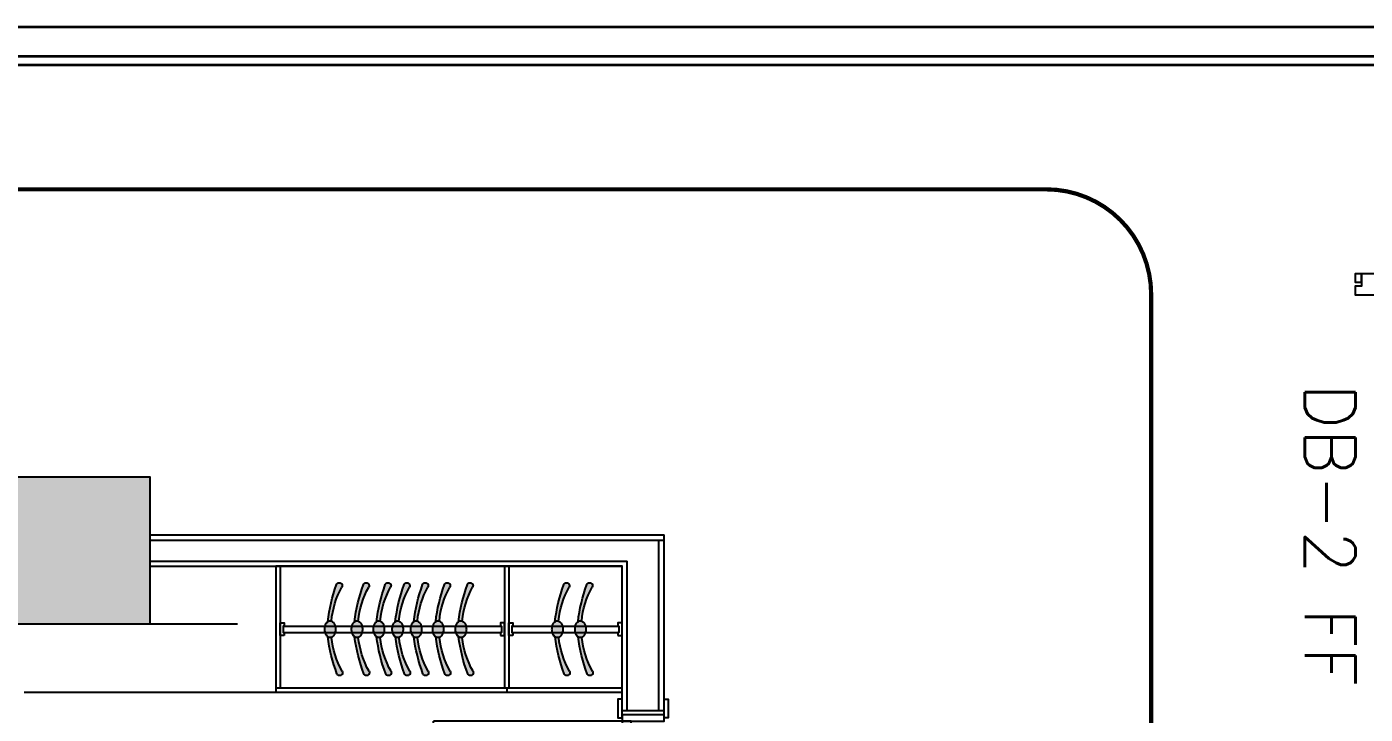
# Model space of a CAD drawing. Header units: millimetres. Extents: x -3207095 to 15275363, y 3702017 to 4798027.
# Drawn here: x 703091 to 704048, y 4472700 to 4473191 of the extents above; entities that cross this region are included whole.
import ezdxf

# ---------------------------------------------------------------- set-up
doc = ezdxf.new("R2010")
doc.units = ezdxf.units.MM
for name, pattern in [('DUZ', [500, 500]), ('HIDDEN', [0.375, 0.25, -0.125]), ('HIDDEN2', [0.1875, 0.125, -0.0625])]:
    doc.linetypes.add(name, pattern=pattern)
doc.layers.get('0').update_dxf_attribs({"color": 1, "linetype": 'DUZ'})
for name, color, linetype in [('a_duvar_alcipan', 2, 'Continuous'), ('a_kapi', 40, 'Continuous'), ('a_kolon', 4, 'Continuous'), ('a_kolon_tarama', 252, 'Continuous'), ('a_mobilya', 1, 'Continuous'), ('PEN', 161, 'Continuous'), ('SMC-TXT', 123, 'Continuous')]:
    doc.layers.add(name, color=color, linetype=linetype)
doc.layers.add('DUVAR', color=7, linetype='Continuous', lineweight=35)
doc.styles.add('smc-1', font='simplex.shx')

# ---------------------------------------------------------------- blocks, each defined once
blk = doc.blocks.new('ab._kolon70x70')
at = {"layer": 'a_kolon_tarama'}
blk.add_hatch(color=256, dxfattribs=at).paths.add_polyline_path([(-349.9999999999997, 350), (-349.9999999999997, -350), (350.0000000000003, -350), (349.9999999999998, 350)])
blk.add_lwpolyline([(-349.9999999999997, 350), (-349.9999999999997, -350), (350.0000000000003, -350), (349.9999999999998, 350)], close=True)
blk = doc.blocks.new('a_kapi_1000-200')
at = {"linetype": 'HIDDEN', "ltscale": 10}
blk.add_line((-100.0000000000018, 949.9999999999991), (-1000, 949.9999999999991), dxfattribs=at)
for points in [[(-100.0000000000036, 964.9999999999991), (-100.0000000000036, 1054.999999999999), (-120.0000000000036, 1054.999999999999), (-119.9999999999964, 964.9999999999991), (-100.0000000000036, 964.9999999999991)], [(100, 964.9999999999991), (100, 1054.999999999999), (120, 1054.999999999999), (119.9999999999927, 964.9999999999991), (100, 964.9999999999991)], [(-100.0000000000018, 950), (-99.99999999999272, 50), (-55.99999999999272, 50), (-55.99999999999272, 50), (-55.99999999998545, 949.9999999999995), (-100.0000000000018, 949.9999999999991)], [(-100.0000000000036, 35.00000000000091), (-100.0000000000036, -54.99999999999909), (-120.0000000000036, -54.99999999999909), (-119.9999999999964, 35.00000000000091), (-100.0000000000036, 35.00000000000091)], [(100, 35.00000000000091), (100, -54.99999999999909), (120, -54.99999999999909), (119.9999999999927, 35.00000000000091), (100, 35.00000000000091)]]:
    blk.add_lwpolyline(points)
for points in [[(-100.0000000000018, 980), (-100.0000000000018, 950), (100, 949.9999999999982), (100, 980)], [(-100.0000000000018, 20), (-100.0000000000018, 50), (100, 50.00000000000182), (100, 20)]]:
    blk.add_lwpolyline(points, close=True)
blk.add_arc((-100.0000000000018, 949.9999999999991), 899.9999999999991, 180, 270, dxfattribs=at)
blk = doc.blocks.new('ASKIPLAN')
h = blk.add_hatch(color=255)
edge = h.paths.add_edge_path()
edge.add_arc((-79.54613877709289, -5.651667860980524), 78.67068016425118, 6.748464161181387, 20.0153350089641)
edge.add_arc((-6.936842596261158, 20.7979648964556), 1.393950388209235, 20.0153350089641, 208.8436690144286)
edge.add_arc((-44.64325484985147, 0.0312493443962012), 41.65288456928664, 5.346650916367082, 28.843669014403474, ccw=False)
edge.add_arc((-2.564423314496707, 2.332007637982315), 1.693125316018685, 111.0148696207542, 122.5991203880642)
edge.add_arc((-1.85245899020174, 1.218702395766741), 3.014617563978189, 122.5991203879642, 147.0688015446461)
edge.add_arc((-0.7159702520420979, 0.4825967195702106), 4.368670080865756, 147.0688015446461, 164.8675445135554)
edge.add_arc((1.08631130595677, -0.00479157086192572), 6.235690744906804, 164.8675445135554, 179.7472777780307)
edge.add_arc((1.08631130595677, -0.00479157086192572), 6.235690744908852, 179.7472777780307, 194.6270110424905)
edge.add_arc((-0.7201996468138532, -0.4762619702269149), 4.368670080864537, 194.6270110424905, 212.4257540113689)
edge.add_arc((-1.863137760365134, -1.202313405787208), 3.014617563979718, 212.4257540113689, 236.8954351679872)
edge.add_arc((-2.584895465422051, -2.309294695874996), 1.693125316020877, 236.8954351679872, 248.4796859352402)
edge.add_arc((-44.64179341844192, 0.3625748136018956), 41.65288456928759, 330.65088654167533, 354.14790463965954, ccw=False)
edge.add_arc((-7.120043076786715, -20.73596189291675), 1.393950388209089, 150.6508865415334, 339.4792205470022)
edge.add_arc((-79.49318708239753, 6.353168614028618), 78.67068016425013, 339.4792205470022, 352.7460913947792)
edge.add_arc((-3.296859789719747, -1.195989453659422), 3.01461756397935, 307.7283311717824, 327.0688015446744)
edge.add_arc((-4.433348527873022, -0.4598837774628919), 4.368670080862909, 327.0688015446744, 344.8675445135553)
edge.add_arc((-6.235630085878256, 0.0275045129674254), 6.235690744908359, 344.8675445135553, 359.7472777780305)
edge.add_arc((-6.235630085881894, 0.0275045129674254), 6.235690744912539, 359.7472777780305, 374.6270110424774)
edge.add_arc((-4.429119133107633, 0.4989749123324145), 4.368670080869304, 14.62701104247737, 32.42575401139685)
edge.add_arc((-3.286181019556352, 1.225026347894527), 3.014617563977837, 32.42575401139685, 51.7662243841218)
at = {"linetype": 'ByBlock'}
for centre, radius, start, end in [((-6.936842596261158, 20.7979648964556), 1.393950388209235, 20.01533500894626, 208.8436690144035), ((-6.936842596261158, 20.7979648964556), 1.393950388209235, 20.01533500894626, 208.8436690144035), ((-44.64325484985147, 0.0312493443962012), 41.65288456928664, 5.34665091637197, 28.8436690144035), ((-44.64325484985147, 0.0312493443962012), 41.65288456928664, 5.34665091637197, 28.8436690144035), ((-79.54613877709289, -5.651667860980524), 78.67068016425118, 6.748464161175264, 20.01533500894626), ((-79.54613877709289, -5.651667860980524), 78.67068016425118, 6.748464161175264, 20.01533500894626), ((1.08631130595677, -0.00479157086192572), 6.235690744908852, 179.7472777780305, 194.6270110424774), ((1.08631130595677, -0.00479157086192572), 6.235690744908852, 179.7472777780305, 194.6270110424774), ((1.08631130595677, -0.00479157086192572), 6.235690744906804, 164.8675445135554, 179.7472777780305), ((1.08631130595677, -0.00479157086192572), 6.235690744906804, 164.8675445135554, 179.7472777780305), ((-0.7159702520420979, 0.4825967195702106), 4.368670080865756, 147.0688015446744, 164.8675445135554), ((-0.7159702520420979, 0.4825967195702106), 4.368670080865756, 147.0688015446744, 164.8675445135554), ((-1.85245899020174, 1.218702395766741), 3.014617563978189, 122.5991203879203, 147.0688015446744), ((-1.85245899020174, 1.218702395766741), 3.014617563978189, 122.5991203879203, 147.0688015446744), ((-2.564423314496707, 2.332007637982315), 1.693125316018685, 89.74727777797833, 122.5991203880642), ((-2.564423314496707, 2.332007637982315), 1.693125316018685, 111.0148696207851, 122.5991203880642), ((-2.564423314496707, 2.332007637982315), 1.693125316019633, 56.89543516798721, 89.74727777797833), ((-3.286181019556352, 1.225026347894527), 3.014617563977837, 32.42575401139685, 56.89543516807451), ((-3.286181019556352, 1.225026347894527), 3.014617563977837, 32.42575401139685, 51.76622438413393), ((-4.429119133107633, 0.4989749123324145), 4.368670080869304, 14.62701104249052, 32.42575401139685), ((-4.429119133107633, 0.4989749123324145), 4.368670080869304, 14.62701104249052, 32.42575401139685), ((-6.235630085881894, 0.0275045129674254), 6.235690744912539, 359.7472777780307, 14.62701104249052), ((-6.235630085881894, 0.0275045129674254), 6.235690744912539, 359.7472777780307, 14.62701104249052), ((-44.64179341844192, 0.3625748136018956), 41.65288456928759, 330.6508865416498, 354.1479046396595), ((-44.64179341844192, 0.3625748136018956), 41.65288456928759, 330.6508865416498, 354.1479046396595), ((-79.49318708239753, 6.353168614028618), 78.67068016425013, 339.4792205470022, 352.7460913947726), ((-79.49318708239753, 6.353168614028618), 78.67068016425013, 339.4792205470022, 352.7460913947726), ((-0.7201996468138532, -0.4762619702269149), 4.368670080864537, 194.6270110424774, 212.4257540113968), ((-0.7201996468138532, -0.4762619702269149), 4.368670080864537, 194.6270110424774, 212.4257540113968), ((-1.863137760365134, -1.202313405787208), 3.014617563979718, 212.4257540113968, 236.8954351679872), ((-1.863137760365134, -1.202313405787208), 3.014617563979718, 212.4257540113968, 236.8954351679872), ((-2.584895465422051, -2.309294695874996), 1.693125316020877, 236.8954351679872, 248.4796859352195), ((-2.584895465422051, -2.309294695874996), 1.693125316020877, 236.8954351679872, 269.7472777779783), ((-2.584895465422051, -2.309294695874996), 1.693125316019031, 269.7472777779783, 302.5991203880643), ((-3.296859789719747, -1.195989453659422), 3.01461756397935, 302.5991203880643, 327.0688015446461), ((-3.296859789719747, -1.195989453659422), 3.01461756397935, 307.7283311718141, 327.0688015446461), ((-4.433348527873022, -0.4598837774628919), 4.368670080862909, 327.0688015446461, 344.8675445135553), ((-4.433348527873022, -0.4598837774628919), 4.368670080862909, 327.0688015446461, 344.8675445135553), ((-6.235630085878256, 0.0275045129674254), 6.235690744908359, 344.8675445135553, 359.7472777780307), ((-6.235630085878256, 0.0275045129674254), 6.235690744908359, 344.8675445135553, 359.7472777780307), ((-7.120043076786715, -20.73596189291675), 1.393950388209089, 150.6508865415334, 339.4792205470022), ((-7.120043076786715, -20.73596189291675), 1.393950388209089, 150.6508865415334, 339.4792205470022)]:
    blk.add_arc(centre, radius, start, end, dxfattribs=at)

msp = doc.modelspace()

# ---------------------------------------------------------------- linework, layer by layer
at = {"layer": 'a_duvar_alcipan'}
for p, q in [((703179.4830206969, 4472827.862876458), (703546.9830206969, 4472827.862876458)), ((703546.9830206969, 4472702.237876458), (703546.9830206969, 4472827.862876458)), ((703179.4830206969, 4472805.362876458), (703516.9830206969, 4472805.362876458)), ((703516.9830206969, 4472702.237876458), (703516.9830206969, 4472805.362876458)), ((703516.9830206969, 4472702.237876458), (703546.9830206969, 4472702.237876458))]:
    msp.add_line(p, q, dxfattribs=at)
at = {"layer": 'a_duvar_alcipan', "color": 1}
for p, q in [((703179.4830206969, 4472824.112876458), (703546.9830206969, 4472824.112876458)), ((703543.2330206969, 4472702.237876458), (703543.2330206969, 4472824.112876458)), ((703179.4830206969, 4472809.112876458), (703520.7330206969, 4472809.112876458)), ((703520.7330206969, 4472702.237876458), (703520.7330206969, 4472809.112876458))]:
    msp.add_line(p, q, dxfattribs=at)
at = {"layer": 'a_mobilya'}
for p, q in [((703269.4830206969, 4472805.362876458), (703269.4830206969, 4472715.362876458)), ((703272.4830206969, 4472805.362876458), (703272.4830206969, 4472718.362876458)), ((703432.9830206969, 4472805.362876458), (703432.9830206969, 4472718.362876458)), ((703435.9830206969, 4472805.362876458), (703435.9830206969, 4472718.362876458)), ((703275.4830206969, 4472762.612876458), (703430.7330206969, 4472762.612876458)), ((703275.4830206969, 4472758.112876458), (703430.7330206969, 4472758.112876458)), ((703438.6080206969, 4472762.612876458), (703513.9830206969, 4472762.612876458)), ((703438.9830206969, 4472758.112876458), (703513.9830206969, 4472758.112876458)), ((703269.4830206969, 4472718.362876458), (703516.9830206969, 4472718.362876458)), ((703434.4830206969, 4472718.362876458), (703434.4830206969, 4472715.362876458))]:
    msp.add_line(p, q, dxfattribs=at)
at = {"layer": 'a_mobilya', "linetype": 'HIDDEN2', "ltscale": 500}
msp.add_line((703179.4830206969, 4472764.112876458), (703269.4830206969, 4472764.112876458), dxfattribs=at)
at = {"layer": 'a_mobilya'}
for points in [[(703089.4830206969, 4472715.362876458), (703516.9830206969, 4472715.362876458), (703516.9830206969, 4472805.362876458), (703269.4830206969, 4472805.362876458)], [(703275.4830206969, 4472755.862876458), (703272.4830206969, 4472755.862876458), (703272.4830206969, 4472764.862876458), (703275.4830206969, 4472764.862876458), (703275.4830206969, 4472762.612876458), (703274.7330206969, 4472762.612876458), (703274.7330206969, 4472758.112876458), (703275.4830206969, 4472758.112876458), (703275.4830206969, 4472755.862876458)], [(703429.9830206969, 4472755.862876458), (703432.9830206969, 4472755.862876458), (703432.9830206969, 4472764.862876458), (703429.9830206969, 4472764.862876458), (703429.9830206969, 4472762.612876458), (703430.7330206969, 4472762.612876458), (703430.7330206969, 4472758.112876458), (703429.9830206969, 4472758.112876458), (703429.9830206969, 4472755.862876458)], [(703438.9830206969, 4472755.862876458), (703435.9830206969, 4472755.862876458), (703435.9830206969, 4472764.862876458), (703438.9830206969, 4472764.862876458), (703438.9830206969, 4472762.612876458), (703438.2330206969, 4472762.612876458), (703438.2330206969, 4472758.112876458), (703438.9830206969, 4472758.112876458), (703438.9830206969, 4472755.862876458)], [(703513.9830206969, 4472755.862876458), (703516.9830206969, 4472755.862876458), (703516.9830206969, 4472764.862876458), (703513.9830206969, 4472764.862876458), (703513.9830206969, 4472762.612876458), (703514.7330206969, 4472762.612876458), (703514.7330206969, 4472758.112876458), (703513.9830206969, 4472758.112876458), (703513.9830206969, 4472755.862876458)]]:
    msp.add_lwpolyline(points, dxfattribs=at)
at = {"layer": 'Defpoints', "linetype": 'HIDDEN2', "ltscale": 500, "const_width": 3}
msp.add_lwpolyline([(702158.6731313962, 4471988.537672963), (703820.2844331124, 4471988.537672963, 0.4142135623730945), (703895.2844331124, 4472063.537672963), (703895.2844331124, 4472999.836401392, 0.414213562373095), (703820.2844331124, 4473074.836401392), (702158.6731313962, 4473074.836401392, 0.414213562373095), (702083.6731313962, 4472999.836401392), (702083.6731313962, 4472063.537672963, 0.414213562373095)], format="xyb", close=True, dxfattribs=at)
at = {"layer": 'DUVAR'}
for points in [[(699639.3033658264, 4473191.051850341), (706839.3033658261, 4473191.051850341), (706839.3033658264, 4468391.051850341), (699639.3033658264, 4468391.051850341)], [(699660.3033658264, 4473170.051850341), (706818.3033658258, 4473170.051850341), (706818.3033658261, 4468412.051850341), (699660.3033658267, 4468412.051850341)], [(699666.6033658261, 4473163.751850342), (706812.0033658259, 4473163.751850342), (706812.0033658264, 4468418.351850341), (699666.6033658267, 4468418.351850341)]]:
    msp.add_lwpolyline(points, close=True, dxfattribs=at)
at = {"layer": 'PEN'}
for points in [[(704045.6520752464, 4473014.539179365), (704041.1520752632, 4473014.539179365), (704041.1520752632, 4473008.539179723), (704045.6520752464, 4473008.539179723)], [(704056.1520752911, 4472999.539179589), (704056.1520752911, 4472999.539179589), (704056.1520752911, 4473014.539179365), (704045.6520752464, 4473014.539179365), (704045.6520752464, 4473008.539179723), (704045.6520752464, 4473005.539179678), (704041.1520752632, 4473005.539179678), (704041.1520752632, 4472999.539179589), (704056.1520752911, 4472999.539179589)], [(704045.6520752464, 4473014.539179365), (704041.1520752632, 4473014.539179365), (704041.1520752632, 4473008.539179723), (704045.6520752464, 4473008.539179723)], [(704056.1520752911, 4472999.539179589), (704056.1520752911, 4472999.539179589), (704056.1520752911, 4473014.539179365), (704045.6520752464, 4473014.539179365), (704045.6520752464, 4473008.539179723), (704045.6520752464, 4473005.539179678), (704041.1520752632, 4473005.539179678), (704041.1520752632, 4472999.539179589), (704056.1520752911, 4472999.539179589)]]:
    msp.add_lwpolyline(points, close=True, dxfattribs=at)

# ---------------------------------------------------------------- block references
at = {"layer": 'a_kapi', "xscale": 0.15, "yscale": 0.15, "zscale": 0.15}
msp.add_blockref('a_kapi_1000-200', (703531.9830206969, 4472552.237876458), dxfattribs=at)
at = {"layer": 'a_kolon', "xscale": 0.15, "yscale": 0.15, "zscale": 0.15}
msp.add_blockref('ab._kolon70x70', (703126.9830206969, 4472816.612876458), dxfattribs=at)
at = {"layer": 'a_mobilya', "xscale": -1.5, "yscale": 1.5, "zscale": 1.5}
for p in [(703304.4127383264, 4472760.362876458), (703323.6133323981, 4472760.362876458), (703339.28727827, 4472760.362876458), (703352.7080971302, 4472760.362876458), (703365.9329921826, 4472760.362876458), (703381.6069380542, 4472760.362876458), (703397.9311766428, 4472760.362876458), (703466.884282498, 4472760.362876458), (703483.3636322814, 4472760.362876458)]:
    msp.add_blockref('ASKIPLAN', p, dxfattribs=at)

# ---------------------------------------------------------------- texts
at = {"layer": 'SMC-TXT', "insert": (704041.2771765986, 4472935.961699194, 3.370310928027067e-09), "char_height": 36, "width": 511.1582932003638, "attachment_point": 1, "rotation": 270, "style": 'smc-1'}
msp.add_mtext('DB-2 FF', dxfattribs=at)

doc.saveas('drawing.dxf')
